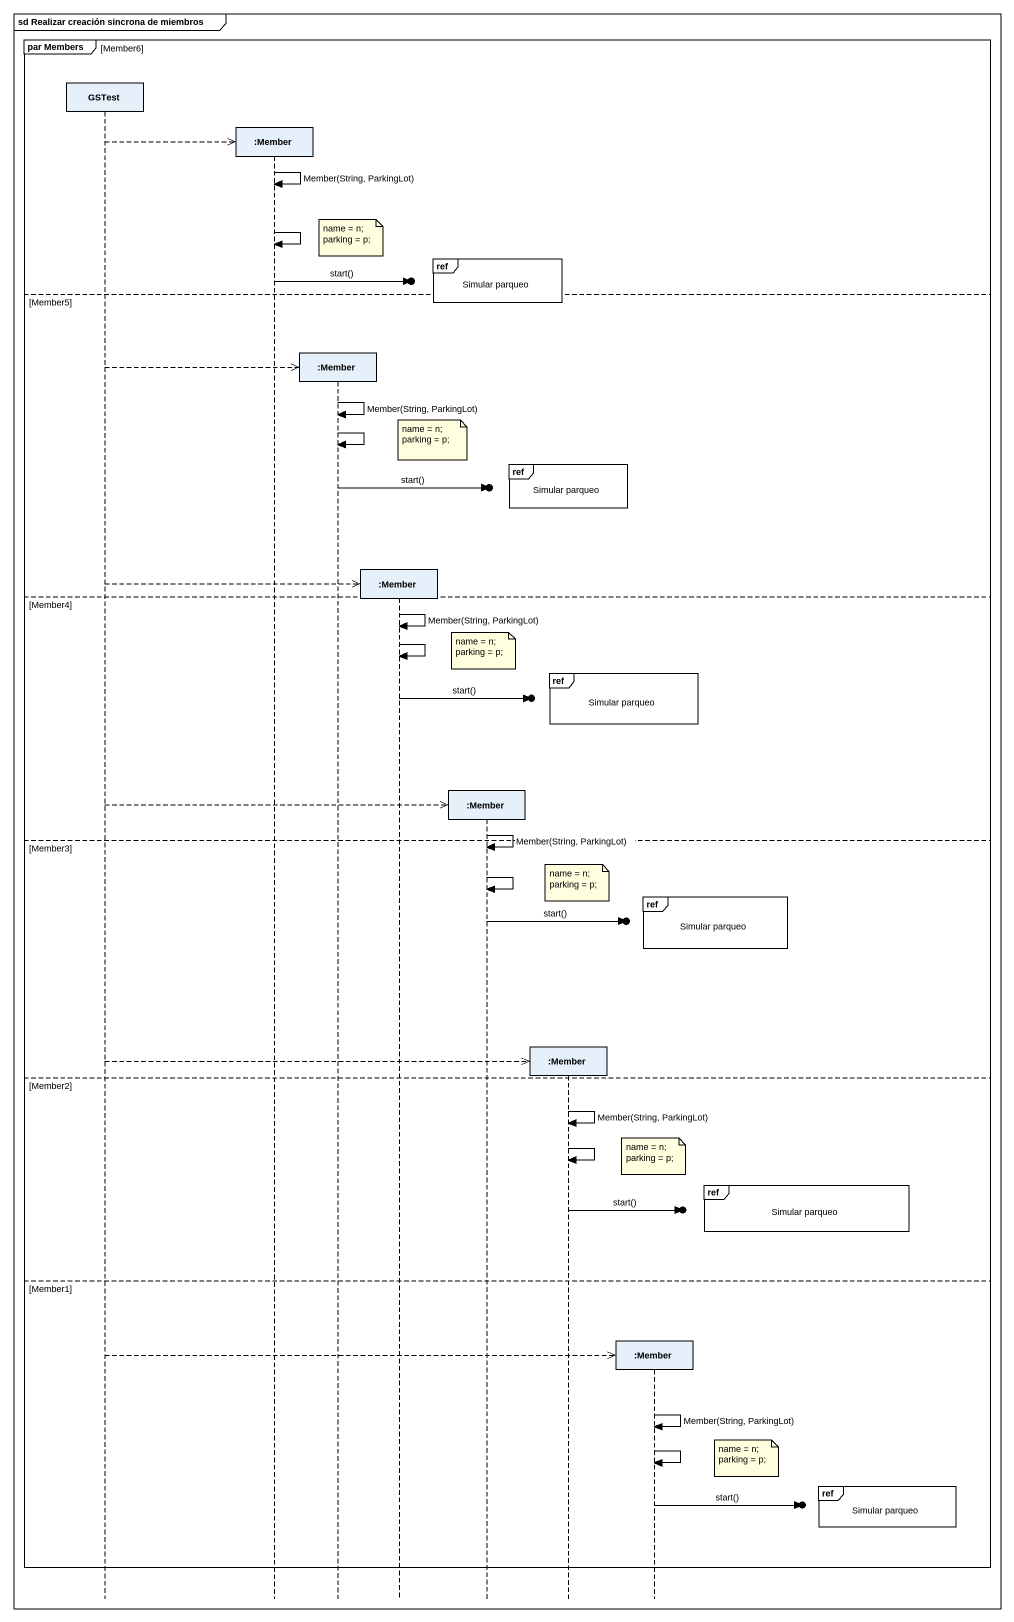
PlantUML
@startuml
mainframe sd Realizar creación sincrona de miembros
hide footbox
participant GSTest
participant ":Member" as Member
participant ":Member" as Member_2
participant ":Member" as Member_3
participant ":Member" as Member_4
participant ":Member" as Member_5
participant ":Member" as Member_6

group par Members [Member6]
  GSTest -->> Member **
  Member -> Member : Member(String, ParkingLot)
  Member -> Member
  note over Member_2
    name = n;
    parking = p;
  end note
  ref over Member_4 : Simular parqueo
  Member ->o] : start()
else Member5
  GSTest -->> Member_2 **
  Member_2 -> Member_2 : Member(String, ParkingLot)
  Member_2 -> Member_2
  note over Member_3
    name = n;
    parking = p;
  end note
  ref over Member_5 : Simular parqueo
  Member_2 ->o] : start()
  GSTest -->> Member_3 **
else Member4
  Member_3 -> Member_3 : Member(String, ParkingLot)
  Member_3 -> Member_3
  note over Member_4
    name = n;
    parking = p;
  end note
  ref over Member_5, Member_6 : Simular parqueo
  Member_3 ->o] : start()
  GSTest -->> Member_4 **
  Member_4 -> Member_4 : Member(String, ParkingLot)
else Member3
  Member_4 -> Member_4
  note over Member_5
    name = n;
    parking = p;
  end note
  ref over Member_6 : Simular parqueo
  Member_4 ->o] : start()
  GSTest -->> Member_5 **
else Member2
  Member_5 -> Member_5 : Member(String, ParkingLot)
  Member_5 -> Member_5
  note over Member_6
    name = n;
    parking = p;
  end note
  ref over Member_6 : Simular parqueo
  Member_5 ->o] : start()
else Member1
  GSTest -->> Member_6 **
  Member_6 -> Member_6 : Member(String, ParkingLot)
  Member_6 -> Member_6
  note right of Member_6
    name = n;
    parking = p;
  end note
  ref over Member_6 : Simular parqueo
  Member_6 ->o] : start()
end
@enduml
